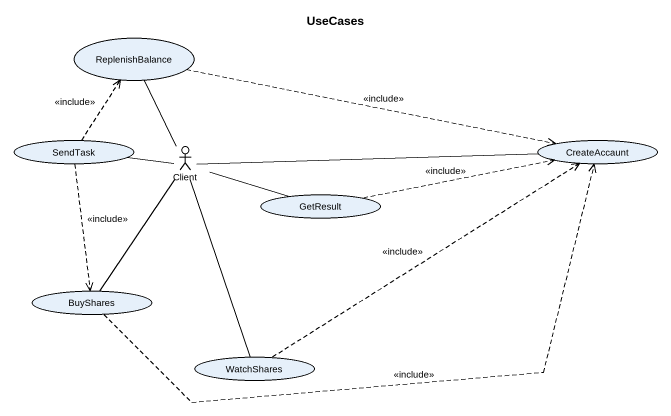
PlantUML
@startuml
title UseCases
usecase ReplenishBalance
usecase SendTask
usecase CreateAccaunt
actor Client
usecase GetResult
usecase BuyShares
usecase WatchShares
ReplenishBalance .right.> CreateAccaunt : <<include>>
ReplenishBalance -- Client
SendTask .up.> ReplenishBalance : <<include>>
SendTask ..> BuyShares : <<include>>
Client -left- SendTask
Client -right- CreateAccaunt
Client -right- GetResult
Client -- BuyShares
Client -- WatchShares
GetResult .right.> CreateAccaunt : <<include>>
BuyShares .right.> CreateAccaunt : <<include>>
WatchShares .up.> CreateAccaunt : <<include>>
@enduml
